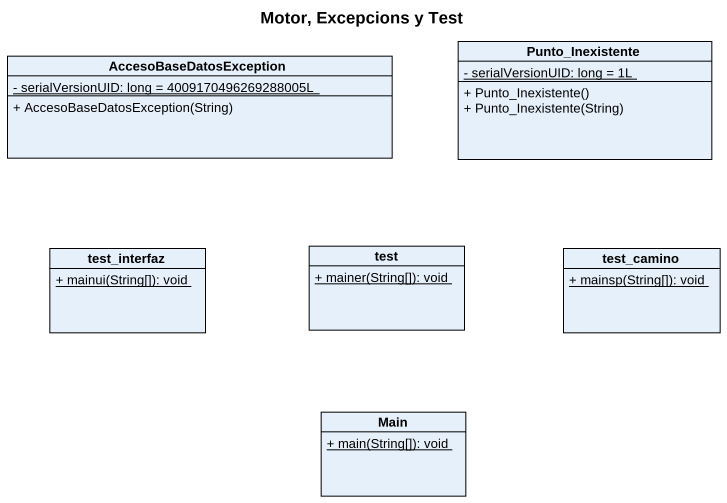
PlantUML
@startuml
title Motor, Excepcions y Test
hide circle
hide empty members
skinparam classAttributeIconSize 0
class Punto_Inexistente {
  {static} - serialVersionUID: long = 1L
  + Punto_Inexistente()
  + Punto_Inexistente(String)
}
class AccesoBaseDatosException {
  {static} - serialVersionUID: long = 4009170496269288005L
  + AccesoBaseDatosException(String)
}
class test_interfaz {
  {static} + mainui(String[]): void
}
class test {
  {static} + mainer(String[]): void
}
class test_camino {
  {static} + mainsp(String[]): void
}
class Main {
  {static} + main(String[]): void
}
@enduml
